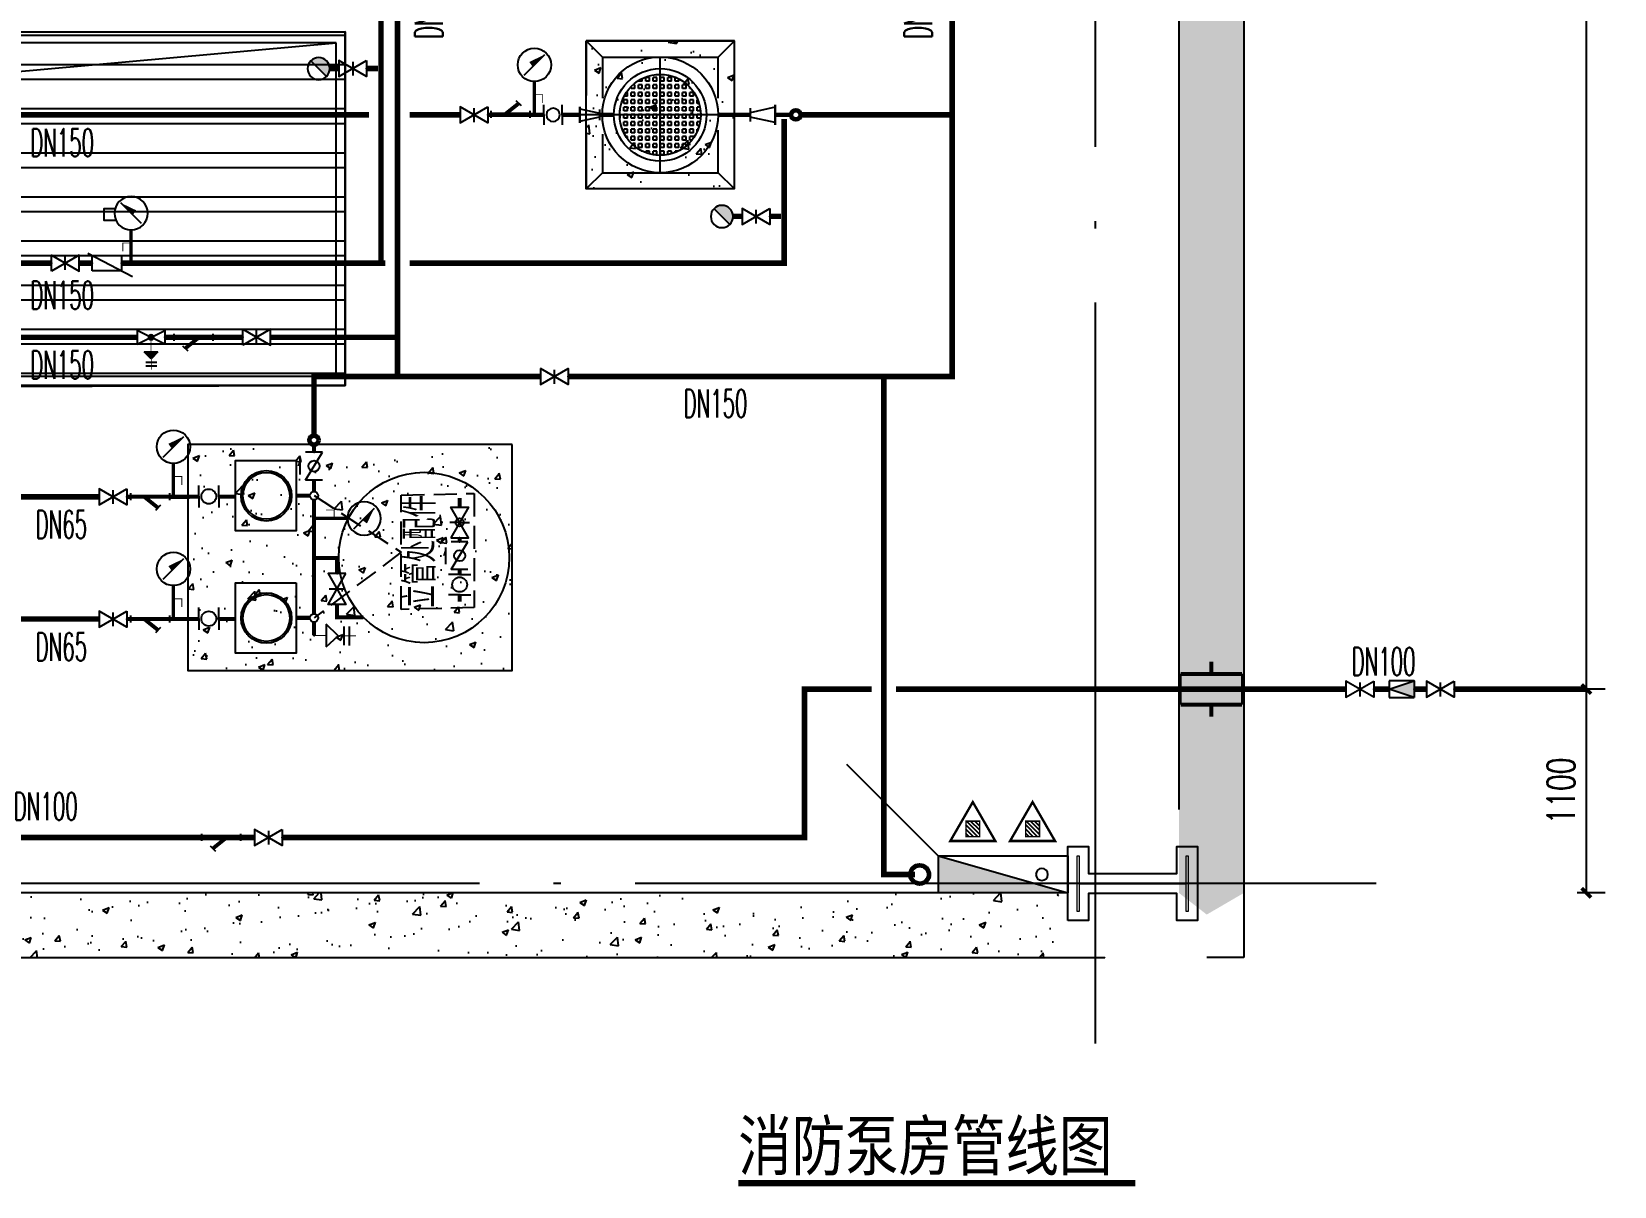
# Model space of a CAD drawing. Extents: x -452079 to 117456, y 3902 to 836955.
# Drawn here: x -316578 to -308035, y 57276 to 63511 of the extents above; entities that cross this region are included whole.
import ezdxf

# ---------------------------------------------------------------- set-up
doc = ezdxf.new("R2010")
doc.units = 0
doc.header["$LTSCALE"] = 1000
doc.header["$MEASUREMENT"] = 0
for name, pattern in [('CONTINOUS', [0]), ('DASH', [0.35, 0.25, -0.1]), ('DOTE', [2.42, 2, -0.2, 0.02, -0.2]), ('DOTE_30', [0.726, 0.6, -0.06, 0.006, -0.06])]:
    doc.linetypes.add(name, pattern=pattern)
for name, color, linetype in [('0-辅助线', 1, 'Continuous'), ('0辅助线', 1, 'Continuous'), ('A-AXIS-DOTE', 14, 'DOTE'), ('A-AXIS-DP', 126, 'Continuous'), ('A-HATCH-2', 251, 'Continuous'), ('A-WINDOW', 140, 'Continuous'), ('AS-COLN', 6, 'Continuous'), ('FM_ZF污水', 2, 'Continuous'), ('FM_ZF消防', 1, 'Continuous'), ('FM_ZF给水', 3, 'Continuous'), ('S-其他', 3, 'Continuous'), ('SB_ZF消火栓', 10, 'Continuous'), ('SB_ZF消火栓M', 10, 'Continuous'), ('SB_ZF消防', 1, 'Continuous'), ('TEXT_凝结', 150, 'Continuous'), ('TEXT_污水', 2, 'Continuous'), ('TEXT_消防', 1, 'Continuous'), ('TEXT_给水', 3, 'Continuous'), ('TWT_DIM', 3, 'Continuous'), ('WALL', 2, 'Continuous'), ('WZ_ZF给水', 3, 'Continuous')]:
    doc.layers.add(name, color=color, linetype=linetype)
for name, color, linetype, lineweight in [('Gps-ZF凝结', 150, 'DOTE_30', 60), ('Gps-ZF污水', 2, 'DASH', 60), ('Gps-ZF消防', 1, 'TG_X', 60), ('Gps-ZF给水', 3, 'TG_J', 60), ('LG-ZF消防', 1, 'Continuous', 60), ('S-col', 2, 'Continuous', 0)]:
    doc.layers.add(name, color=color, linetype=linetype, lineweight=lineweight)
doc.styles.add('-宋体', font='', dxfattribs={"width": 0.8})
doc.styles.add('_TCH_DIM_T3', font='SIMPLEX', dxfattribs={"width": 0.705882, "bigfont": 'GBCBIG'})
doc.styles.add('_TWT_PIPEDN', font='SIMPLEX', dxfattribs={"width": 0.65, "height": 3.5, "bigfont": 'HZTXT'})
doc.styles.get("Standard").update_dxf_attribs({"font": 'gbenor.shx', "bigfont": 'gbcbig.shx'})
doc.styles.add('TG_LINETYPE', font='SIMPLEX', dxfattribs={"width": 0.8, "height": 3.5, "bigfont": 'HZTXT'})
doc.styles.get('-宋体').set_extended_font_data('SimSun')
doc.linetypes.add('TG_J', pattern='A,2,-0.3,["J",TG_LINETYPE,S=0.1,R=0,X=-0.23,Y=-0.15],0', length=2.3)
doc.linetypes.add('TG_X', pattern='A,5,-0.3,["X",TG_LINETYPE,S=0.1,R=0,X=-0.23,Y=-0.15],0', length=5.3)
doc.dimstyles.new('_TCH_ARCH&&50', dxfattribs={"dimtxt": 148.75, "dimasz": 50, "dimexe": 50, "dimexo": 50, "dimgap": 63.125, "dimtad": 1, "dimdec": 0, "dimzin": 0, "dimdsep": 46, "dimtxsty": '_TCH_DIM_T3', "dimblk": 'ARCHTICK', "dimcen": 0.09, "dimclrt": 7, "dimazin": 2, "dimtfac": 1, "dimtdec": 0, "dimtix": 1, "dimtmove": 2, "dimatfit": 3, "dimfxl": 0, "dimtolj": 1, "dimtzin": 0, "dimarcsym": 0})
pattern_1 = [(50, (382155.62, -57909.96), (358.6301, -31.37607), [37.5, -412.5]), (355, (382155.62, -57909.96), (-69.37567, 376.09607), [30, -330]), (100.4514, (382185.5, -57912.57), (289.2547, 344.71977), [31.8701, -350.57106]), (46.1842, (382155.6, -57809.96), (533.6205, -82.7595), [56.25, -618.75]), (96.6356, (382200.1, -57816.86), (467.33135, 487.05894), [47.80514, -525.8565]), (351.1842, (382155.6, -57809.96), (467.331, 487.0593), [45, -495]), (21, (382205.62, -57834.96), (298.45353, -201.30945), [37.5, -412.5]), (326, (382205.62, -57834.96), (121.65767, 362.57502), [30, -330]), (71.4514, (382230.5, -57851.74), (420.1113, 161.26525), [31.8701, -350.57106]), (37.5, (382155.62, -57909.96), (6.079928, 166.446927), [0, -326, 0, -335, 0, -331.25]), (7.5, (382155.62, -57909.96), (131.53477, 197.20586), [0, -191, 0, -318.5, 0, -126.25]), (327.5, (382044.12, -57909.96), (266.91122, -11.277436), [0, -125, 0, -390, 0, -517.5]), (317.5, (381994.12, -57909.96), (291.59308, 50.05249), [0, -162.5, 0, -259, 0, -367.5])]
pattern_2 = [(50, (375246.58, -51127.7), (358.6301, -31.37607), [37.5, -412.5]), (355, (375246.58, -51127.7), (-69.37567, 376.09607), [30, -330]), (100.4514, (375276.46, -51130.3), (289.2547, 344.71977), [31.8701, -350.57106]), (46.1842, (375246.58, -51027.7), (533.6205, -82.7595), [56.25, -618.75]), (96.6356, (375291.04, -51034.6), (467.33135, 487.0589), [47.80514, -525.8565]), (351.1842, (375246.6, -51027.7), (467.331, 487.0593), [45, -495]), (21, (375296.58, -51052.7), (298.45353, -201.30945), [37.5, -412.5]), (326, (375296.58, -51052.7), (121.65767, 362.57502), [30, -330]), (71.4514, (375321.45, -51069.47), (420.1113, 161.26525), [31.8701, -350.57106]), (37.5, (375246.58, -51127.7), (6.079928, 166.446927), [0, -326, 0, -335, 0, -331.25]), (7.5, (375246.58, -51127.7), (131.53477, 197.20586), [0, -191, 0, -318.5, 0, -126.25]), (327.5, (375135.08, -51127.7), (266.91122, -11.277436), [0, -125, 0, -390, 0, -517.5]), (317.5, (375085.08, -51127.7), (291.59308, 50.05249), [0, -162.5, 0, -259, 0, -367.5])]

# ---------------------------------------------------------------- blocks, each defined once
blk = doc.blocks.new('$VALVE$00000597')
blk.add_line((-93, 357), (93, 543))
blk.add_lwpolyline([(93, 543, 0, 50, 0), (-31, 456, 50, 50, 0)], format="xyseb")
for points, const_width in [([(0, 300), (0, 0)], 30), ([(0, 182), (75, 182), (75, 107)], 7.5)]:
    blk.add_lwpolyline(points, dxfattribs=dict(const_width=const_width))
blk.add_circle((0, 450), 150)
blk = doc.blocks.new('$VALVE$00000296')
for points in [[(-125, 72), (-125, -72), (125, 72), (125, -72), (-125, 72)], [(0, 60), (0, -64)]]:
    blk.add_lwpolyline(points)
for p in [(-125, 0), (125, 0)]:
    blk.add_point(p)
blk = doc.blocks.new('$VALVE$00000447')
for p, q in [((-82, 0), (-82, 90)), ((-82, 0), (-82, -90)), ((82, 0), (82, 90)), ((82, 0), (82, -90))]:
    blk.add_line(p, q)
blk.add_circle((0, 0), 60.1)
for p in [(-82, 0), (82, 0)]:
    blk.add_point(p)
blk = doc.blocks.new('$VALVE$00000322')
for p, q in [((-80, 317), (89, 317)), ((4, 216), (-102, 110)), ((87, 272), (-81, 272)), ((102, 110), (4, 216)), ((-102, 110), (102, 110))]:
    blk.add_line(p, q)
at = {"const_width": 8.96}
for points in [[(4, 216), (4, 377)], [(0, 0), (0, 110)]]:
    blk.add_lwpolyline(points, dxfattribs=at)
blk.add_point((0, 0))
at = {"flags": 9}
for tag in ['YSIZE', 'XSIZE']:
    blk.add_attdef(tag, (0, 110), '', height=0.5, dxfattribs=at)
blk = doc.blocks.new('$VALVE$00000314')
for p, q in [((-125, -75), (-125, 75)), ((-125, 75), (125, -75)), ((-75, 125), (75, 125)), ((125, -75), (125, 75))]:
    blk.add_line(p, q)
blk.add_circle((0, 0), 50)
for p in [(-125, 0), (125, 0)]:
    blk.add_point(p)
blk.add_solid([(0, 125), (0, 150), (75, 125)])
blk = doc.blocks.new('$VALVE$00000295')
blk.add_lwpolyline([(-125, 72), (-125, -72), (125, 72), (125, -72), (-125, 72)])
for p in [(-125, 0), (125, 0)]:
    blk.add_point(p)
blk = doc.blocks.new('$VALVE$00000501')
for p, q in [((-175, 32), (-175, -32)), ((175, 32), (175, -32)), ((96, -77), (50, -123))]:
    blk.add_line(p, q)
at = {"const_width": 35}
for points in [[(-175, 0), (175, 0)], [(-52, 0), (73, -100)]]:
    blk.add_lwpolyline(points, dxfattribs=at)
for p in [(-175, -2), (175, -2)]:
    blk.add_point(p)
blk = doc.blocks.new('A$C6FBA1FAC')
at = {"layer": 'SB_ZF消防', "linetype": 'TG_X'}
for points in [[(1284.3, 607.8), (1284.3, 619), (1295.6, 619)], [(1284.3, 607.8), (1295.6, 607.8), (1295.6, 619)], [(1284.4, 287.4), (1273.1, 287.4), (1273.1, 276.2)], [(1284.4, 287.4), (1284.4, 276.2), (1273.1, 276.2)]]:
    blk.add_hatch(color=256, dxfattribs=at).paths.add_polyline_path(points)
at = {"layer": '0-辅助线', "linetype": 'DASH', "ltscale": 0.5}
blk.add_lwpolyline([(1160.1, 944.4), (1631.2, 638.7), (1160.1, 284.4)], dxfattribs=at)
blk.add_lwpolyline([(1631.2, 946.9), (2024.2, 956.8), (2024.2, 340.3), (1631.2, 330.4)], close=True, dxfattribs=at)
at = {"layer": 'SB_ZF消防', "linetype": 'CONTINOUS'}
blk.add_lwpolyline([(2228.9, 1220), (479.1, 1220), (479.1, 0), (2228.9, 0)], close=True, dxfattribs=at)
at = {"layer": 'SB_ZF消防', "linetype": 'TG_X', "const_width": 22.5}
for points in [[(1160.1, 1178.6), (1160.1, 1218.3)], [(1160.1, 966.9), (1160.1, 1028.6)], [(150, 938.2), (169.8, 938.3)], [(379.8, 938.3), (537.7, 938.4)], [(646.5, 938.4), (736.4, 938.4)], [(1064.6, 944.4), (1137.6, 944.4)], [(1946.3, 882.8), (1946.3, 931)], [(1160.1, 607.8), (1160.1, 921.9)], [(1946.3, 695.1), (1946.3, 716.2)], [(1160.1, 607.8), (1284.3, 607.8)], [(1160.1, 306.9), (1160.1, 607.8)], [(1284.3, 523.2), (1284.3, 607.8)], [(1946.4, 518.5), (1946.4, 545.1)], [(1284.4, 287.4), (1284.4, 356.8)], [(1946.3, 371.6), (1946.3, 409.6)], [(150, 278.2), (169.8, 278.2)], [(379.8, 278.3), (537.7, 278.3)], [(646.5, 278.4), (736.4, 278.4)], [(1064.6, 284.4), (1137.6, 284.4)], [(1160.1, 189.3), (1160.1, 261.9)], [(1284.4, 287.4), (1426.3, 287.4)]]:
    blk.add_lwpolyline(points, dxfattribs=at)
at = {"layer": 'SB_ZF消防', "linetype": 'CONTINOUS', "elevation": -9.2}
for points in [[(1064.6, 1134.2), (1064.7, 754.6), (736.5, 754.5), (736.4, 1134.1)], [(1064.6, 474.1), (1064.7, 94.6), (736.5, 94.5), (736.4, 474)]]:
    blk.add_lwpolyline(points, close=True, dxfattribs=at)
at = {"layer": 'SB_ZF消防'}
for points in [[(1946.3, 799.5), (1892.6, 799.5)], [(1946.3, 799.5), (2000, 799.5)]]:
    blk.add_lwpolyline(points, dxfattribs=at)
at = {"layer": 'SB_ZF消防', "linetype": 'CONTINOUS'}
for centre, radius in [((902.8, 943.6, -9.2), 136.3), ((902.8, 943.6, -9.2), 126.3), ((1754.1, 610.2), 460), ((902.8, 283.6, -9.2), 136.3), ((902.8, 283.6, -9.2), 126.3)]:
    blk.add_circle(centre, radius, dxfattribs=at)
at = {"layer": 'SB_ZF消防', "linetype": 'TG_X'}
for centre in [(1160.1, 944.4), (1946.3, 799.5), (1160.1, 284.4)]:
    blk.add_circle(centre, 22.5, dxfattribs=at)
at = {"layer": 'FM_ZF消防', "yscale": 0.6, "zscale": 0.6}
for name, p, xscale, rotation in [('$VALVE$00000314', (1160.1, 1103.6), 0.6, 90.00000000000001), ('$VALVE$00000597', (1160.1, 821.4), -0.6, 270), ('$VALVE$00000314', (1946.3, 620.1), 0.6, 90), ('$VALVE$00000322', (1160.1, 189.3), 0.6, 269.9999999999999)]:
    blk.add_blockref(name, p, dxfattribs=dict(at, xscale=xscale, rotation=rotation))
at = {"layer": 'SB_ZF消防', "color": 6, "extrusion": (0, 0, -1), "xscale": -0.6000000000058208, "yscale": 0.6000000000058208, "zscale": -0.6000000000058208}
for p in [(-401.3, 938.3), (-401.3, 278.3)]:
    blk.add_blockref('$VALVE$00000597', p, dxfattribs=at)
at = {"layer": 'SB_ZF消防', "linetype": 'ByBlock', "xscale": -0.6000000000058208, "yscale": 0.6000000000058208, "zscale": 0.6000000000058208}
for p in [(75, 938.3), (75, 278.3)]:
    blk.add_blockref('$VALVE$00000296', p, dxfattribs=at)
at = {"layer": 'SB_ZF消防', "color": 6, "linetype": 'Continuous', "xscale": 0.6, "yscale": 0.6, "zscale": 0.6, "rotation": 359.983780585064}
for p in [(274.8, 938.3), (274.8, 278.3)]:
    blk.add_blockref('$VALVE$00000501', p, dxfattribs=at)
at = {"layer": 'SB_ZF消防', "extrusion": (0, 0, -1)}
for name, p, xscale, yscale, zscale, rotation in [('$VALVE$00000447', (-592.2, 939.8), -0.6655000007060895, 0.6655000007060895, -0.6655000007060895, 359.9823166399769), ('$VALVE$00000295', (-1946.3, 799.5), -0.6655000007060895, 0.6655000007060895, -0.6655000007060895, 269.9823166399769), ('$VALVE$00000296', (-1284.4, 440, -9.2), -0.6655000019456798, 0.6655000019456798, -0.6655000019456798, 89.98231664000984), ('$VALVE$00000447', (-1946.4, 464.1), -0.6655000007060895, 0.6655000007060895, -0.6655000007060895, 269.9823166399769), ('$VALVE$00000447', (-592.2, 279.8), -0.6655000007060895, 0.6655000007060895, -0.6655000007060895, 359.9823166399769)]:
    blk.add_blockref(name, p, dxfattribs=dict(at, xscale=xscale, yscale=yscale, zscale=zscale, rotation=rotation))
at = {"layer": 'SB_ZF消防', "linetype": 'CONTINOUS'}
blk.add_text('立管处配件', height=168.79, rotation=90, dxfattribs=at).set_placement((1816.3, 340.3))
blk = doc.blocks.new('$VALVE$00000486')
for p, q in [((90, 55), (-90, 16)), ((-90, -48), (-90, 48)), ((90, 72), (90, -72)), ((90, 72), (90, -72)), ((90, -72), (90, 72)), ((90, -55), (-90, -16))]:
    blk.add_line(p, q)
for p in [(-90, 0), (90, 0)]:
    blk.add_point(p)
blk = doc.blocks.new('A$C601508C6')
at = {"layer": 'SB_ZF消防', "linetype": 'ByBlock'}
h = blk.add_hatch(dxfattribs=at)
h.set_pattern_fill('SQUARE', color=256, scale=12.5, angle=-270, style=0)
h.set_pattern_definition([(90, (136137.827, -172778.786), (-19.84375, -5e-09), [19.84375, -19.84375]), (180, (136137.827, -172778.786), (5e-09, -19.84375), [19.84375, -19.84375])])
edge = h.paths.add_edge_path()
edge.add_ellipse((1080.8, 400), major_axis=(-154.7, -154.7), ratio=1, start_angle=135, end_angle=315)
edge.add_ellipse((1080.8, 400), major_axis=(-154.7, -154.7), ratio=1, start_angle=-45, end_angle=135)
for p, q in [((680.8, 800), (680.8, 504.6)), ((768.3, 712.5), (680.8, 800)), ((1480.8, 800), (680.8, 800)), ((1393.3, 712.5), (1480.8, 800)), ((1480.8, 490.3), (1480.8, 800)), ((768.3, 712.5), (768.3, 490.3)), ((768.3, 712.5), (1393.3, 712.5)), ((1080.8, 87.5), (1080.8, 712.5)), ((1393.3, 490.3), (1393.3, 712.5)), ((1568.3, 400), (643.3, 400)), ((680.8, 296.9), (680.8, 0)), ((768.3, 296.9), (768.3, 87.5)), ((1393.3, 87.5), (1393.3, 318.1)), ((1480.8, 0), (1480.8, 318.1)), ((768.3, 87.5), (680.8, 0)), ((768.3, 87.5), (1393.3, 87.5)), ((1480.8, 0), (1393.3, 87.5)), ((1480.8, 0), (680.8, 0))]:
    blk.add_line(p, q, dxfattribs=at)
at = {"layer": 'SB_ZF消防', "linetype": 'ByBlock', "const_width": 7.5}
blk.add_lwpolyline([(1812.7, 375, 1), (1812.7, 425, 1), (1812.7, 375, 1)], format="xyb", dxfattribs=at)
at = {"layer": 'SB_ZF消防', "linetype": 'ByBlock', "const_width": 22.5}
for points in [[(453.1, 400), (150, 400)], [(647.2, 400), (551.4, 400)], [(755.6, 400), (830.8, 400)], [(1399.5, 400), (1565.7, 400)], [(1701.1, 400), (1787.7, 400)]]:
    blk.add_lwpolyline(points, dxfattribs=at)
at = {"layer": 'SB_ZF消防', "linetype": 'ByBlock'}
for radius in [312.5, 250, 218.8]:
    blk.add_circle((1080.8, 400), radius, dxfattribs=at)
at = {"layer": 'SB_ZF消防', "linetype": 'ByBlock', "extrusion": (0, 0, -1), "xscale": -0.6000000000058209, "yscale": 0.6000000000058209, "zscale": -0.6000000000058209}
blk.add_blockref('$VALVE$00000597', (-401.3, 400), dxfattribs=at)
at = {"layer": 'SB_ZF消防', "linetype": 'ByBlock'}
for name, p, xscale, yscale, zscale in [('$VALVE$00000296', (75, 400), -0.6000000000058209, 0.6000000000058209, 0.6000000000058208), ('$VALVE$00000501', (274, 403), 0.6, -0.6, 0.6), ('$VALVE$00000447', (502.3, 400), -0.6000000000058209, 0.6000000000058209, 0.6000000000058208), ('$VALVE$00000486', (701.4, 400), -0.6000000000058209, 0.6000000000058209, 0.6000000000058208)]:
    blk.add_blockref(name, p, dxfattribs=dict(at, xscale=xscale, yscale=yscale, zscale=zscale))
at = {"layer": 'SB_ZF消防', "linetype": 'ByBlock', "xscale": -0.7500000000000002, "yscale": 0.7500000000000002, "zscale": 0.75, "rotation": 180}
blk.add_blockref('$VALVE$00000486', (1633.4, 400), dxfattribs=at)
blk = doc.blocks.new('A$C5D961328')
at = {"layer": 'SB_ZF消火栓', "linetype": 'Continuous'}
h = blk.add_hatch(dxfattribs=at)
h.set_pattern_fill('ANSI31', color=256, scale=129.330432, angle=270, style=0)
h.set_pattern_definition([(45, (-18410.044, -5691.868), (11.431303, -11.431303), [])])
h.paths.add_polyline_path([(227.5, 343.4), (227.5, 427.4), (152.9, 427.4), (152.9, 343.4)])
h = blk.add_hatch(dxfattribs=at)
h.set_pattern_fill('ANSI31', color=256, scale=129.330432, angle=270, style=0)
h.set_pattern_definition([(45, (-18087.504, -5691.868), (11.431303, -11.431303), [])])
h.paths.add_polyline_path([(550.1, 343.4), (550.1, 427.4), (475.5, 427.4), (475.5, 343.4)])
at = {"layer": 'SB_ZF消火栓'}
blk.add_hatch(color=256, dxfattribs=at).paths.add_polyline_path([(0, 40), (700, 40), (700, 240)])
for p, q in [((1195, 735), (700, 240)), ((700, 240), (0, 240)), ((0, 240), (0, 40)), ((700, 240), (0, 40)), ((700, 240), (700, 40)), ((0, 40), (700, 40))]:
    blk.add_line(p, q, dxfattribs=at)
at = {"layer": 'SB_ZF消火栓', "linetype": 'Continuous'}
for points, const_width in [([(311.6, 320.7), (190.3, 530.8), (69, 320.7), (311.6, 320.7), (190.3, 530.8)], 12.9), ([(634.2, 320.7), (512.9, 530.8), (391.5, 320.7), (634.2, 320.7), (512.9, 530.8)], 12.9), ([(227.5, 343.4), (227.5, 427.4), (152.9, 427.4), (152.9, 343.4), (227.5, 343.4)], 7.76), ([(550.1, 343.4), (550.1, 427.4), (475.5, 427.4), (475.5, 343.4), (550.1, 343.4)], 7.76)]:
    blk.add_lwpolyline(points, dxfattribs=dict(at, const_width=const_width))
at = {"layer": 'SB_ZF消火栓', "color": 1}
blk.add_circle((140, 140), 32.5, dxfattribs=at)
blk = doc.blocks.new('A$C7B1A1E01')
at = {"layer": 'SB_ZF消火栓'}
h = blk.add_hatch(color=256, dxfattribs=at)
h.dxf.hatch_style = 1
h.paths.add_polyline_path([(17.6, 102.4, 0.198912), (0, 60, 0.668179), (102.4, 17.6)])
blk.add_lwpolyline([(17.6, 102.4), (102.4, 17.6)], dxfattribs=at)
blk.add_circle((60, 60), 60, dxfattribs=at)
blk = doc.blocks.new('$VALVE$00000593')
blk.add_line((-93, 357), (93, 543))
blk.add_lwpolyline([(93, 543, 0, 50, 0), (-31, 456, 50, 50, 0)], format="xyseb")
blk.add_lwpolyline([(145, 489), (245, 489), (245, 389), (137, 389)])
for points, const_width in [([(0, 300), (0, 0)], 30), ([(0, 182), (75, 182), (75, 107)], 7.5)]:
    blk.add_lwpolyline(points, dxfattribs=dict(const_width=const_width))
blk.add_circle((0, 450), 150)
blk = doc.blocks.new('_FZH')
at = {"layer": 'A-HATCH-2'}
blk.add_lwpolyline([(-0.437, -0.25), (-0.437, 0.25), (-0.297, 0.25), (-0.297, 0.067), (0.298, 0.067), (0.298, 0.25), (0.438, 0.25), (0.438, -0.25), (0.298, -0.25), (0.298, -0.068), (-0.297, -0.068), (-0.297, -0.25)], close=True, dxfattribs=at)
at = {"layer": 'S-col'}
blk.add_lwpolyline([(-0.375, -0.188), (-0.375, 0.187), (-0.36, 0.187), (-0.36, 0.005), (0.36, 0.005), (0.36, 0.187), (0.375, 0.187), (0.375, -0.188), (0.36, -0.188), (0.36, -0.005), (-0.36, -0.005), (-0.36, -0.188)], close=True, dxfattribs=at)
blk = doc.blocks.new('A$C7EDB0725')
at = {"layer": 'A-HATCH-2'}
h = blk.add_hatch(dxfattribs=at)
h.set_pattern_fill('混凝土', color=8, scale=50)
h.set_pattern_definition(pattern_2)
h.paths.add_polyline_path([(8660, 15922.8), (8310, 15922.8), (8310, 811.9), (8460, 695.3), (8660, 811.9)])
h = blk.add_hatch(dxfattribs=at)
h.set_pattern_fill('ANSI32', color=8, scale=50, angle=135)
h.set_pattern_definition([(180, (175414.22, -854718.06), (-1e-14, -238.125), []), (180, (175334.84, -854638.7), (-1e-14, -238.125), [])])
h.paths.add_polyline_path([(3810, 5461.9), (1760, 5456.9), (1760, 3546.9), (3810, 3551.9)])
h = blk.add_hatch(dxfattribs=at)
h.set_pattern_fill('混凝土', color=8, scale=50)
h.set_pattern_definition(pattern_1)
h.paths.add_polyline_path([(5110, 5412.8), (5910, 5412.8), (5910, 4612.8), (5110, 4612.8)])
h = blk.add_hatch(dxfattribs=at)
h.set_pattern_fill('混凝土', color=8, scale=50)
h.set_pattern_definition(pattern_1)
h.paths.add_polyline_path([(4710, 3232.8), (2960, 3232.8), (2960, 2012.8), (4710, 2012.8)])
h = blk.add_hatch(dxfattribs=at)
h.set_pattern_fill('混凝土', color=8, scale=50)
h.set_pattern_definition(pattern_2)
h.paths.add_polyline_path([(7910, 462.8), (7660, 462.8), (7660, 811.9), (1760, 811.9), (1610, 695.3), (1610, 461.9), (7910, 461.9)])
at = {"layer": 'A-AXIS-DOTE', "color": 8, "ltscale": 2}
blk.add_line((9374, 862.8), (0, 862.8), dxfattribs=at)
blk.add_lwpolyline([(7860, 0), (7860, 16505.8)], dxfattribs=at)
at = {"layer": 'A-AXIS-DP'}
blk.add_lwpolyline([(1760, 5461.9), (3810, 5461.9), (3810, 3551.9), (1760, 3551.9)], close=True, dxfattribs=at)
at = {"layer": 'A-HATCH-2'}
blk.add_lwpolyline([(1760, 3601.9), (1984.2, 5241.9), (3760, 5401.9)], dxfattribs=at)
at = {"layer": 'A-WINDOW'}
blk.add_lwpolyline([(3810, 5461.9), (1760, 5456.9), (1760, 3546.9), (3810, 3551.9)], close=True, dxfattribs=at)
at = {"layer": 'AS-COLN'}
for p, q in [((8310, 16505.8), (8310, 1262.8)), ((8660, 16505.8), (8660, 462.8)), ((7660, 811.9), (1760, 811.9)), ((7910, 461.9), (1610, 461.9)), ((7910, 461.9), (7910, 462.8)), ((8660, 462.8), (8460, 462.8))]:
    blk.add_line(p, q, dxfattribs=at)
for points in [[(3760, 5401.9), (1760, 5401.9), (1760, 3601.9), (3760, 3601.9)], [(5110, 5412.8), (5910, 5412.8), (5910, 4612.8), (5110, 4612.8)], [(4710, 3232.8), (2960, 3232.8), (2960, 2012.8), (4710, 2012.8)]]:
    blk.add_lwpolyline(points, close=True, dxfattribs=at)
at = {"layer": 'AS-COLN', "xscale": 800, "yscale": 800, "zscale": 800}
blk.add_blockref('_FZH', (8060, 862.8), dxfattribs=at)
blk = doc.blocks.new('_ArchTick')
at = {"color": 0, "linetype": 'ByBlock', "const_width": 0.4}
blk.add_lwpolyline([(-0.5, -0.5), (0.5, 0.5)], dxfattribs=at)
blk = doc.blocks.new('*D553')
at = {"layer": 'TWT_DIM', "color": 0, "lineweight": -2, "transparency": 16777216}
for p, q in [((-308085.4, 67711.3), (-308236.3, 67711.3)), ((-308186.3, 59961.5), (-308186.3, 67711.3)), ((-308085.4, 59961.5), (-308236.3, 59961.5))]:
    blk.add_line(p, q, dxfattribs=at)
at = {"layer": 'TWT_DIM', "color": 0, "lineweight": -2, "transparency": 16777216, "xscale": 50, "yscale": 50, "zscale": 50}
for p, rotation in [((-308186.3, 67711.3), 90), ((-308186.3, 59961.5), 270)]:
    blk.add_blockref('_ArchTick', p, dxfattribs=dict(at, rotation=rotation))
at = {"layer": 'TWT_DIM', "color": 7, "transparency": 16777216, "insert": (-308323.8, 63836.4), "char_height": 148.75, "attachment_point": 5, "rotation": 90, "style": '_TCH_DIM_T3'}
blk.add_mtext('\\A1;7750', dxfattribs=at)
blk = doc.blocks.new('*D554')
at = {"layer": 'TWT_DIM', "color": 0, "lineweight": -2, "transparency": 16777216}
for p, q in [((-308085.4, 59961.5), (-308236.3, 59961.5)), ((-308186.3, 58861.5), (-308186.3, 59961.5)), ((-308085.4, 58861.5), (-308236.3, 58861.5))]:
    blk.add_line(p, q, dxfattribs=at)
at = {"layer": 'TWT_DIM', "color": 0, "lineweight": -2, "transparency": 16777216, "xscale": 50, "yscale": 50, "zscale": 50}
for p, rotation in [((-308186.3, 59961.5), 90), ((-308186.3, 58861.5), 270)]:
    blk.add_blockref('_ArchTick', p, dxfattribs=dict(at, rotation=rotation))
at = {"layer": 'TWT_DIM', "color": 7, "transparency": 16777216, "insert": (-308323.8, 59411.5), "char_height": 148.75, "attachment_point": 5, "rotation": 90, "style": '_TCH_DIM_T3'}
blk.add_mtext('\\A1;1100', dxfattribs=at)
blk = doc.blocks.new('$VALVE$00000752')
for p, q in [((-112.5, 75), (112.5, 75)), ((112.5, 75), (112.5, -75)), ((112.5, -75), (-112.5, -75))]:
    blk.add_line(p, q)
blk.add_lwpolyline([(-112.5, -75), (112.5, 0), (-112.5, 75)], close=True)
for p in [(-112.5, 0), (112.5, 0)]:
    blk.add_point(p)
blk.add_solid([(-112.5, 75), (112.5, 0), (-112.5, -75)])
blk = doc.blocks.new('$VALVE$00000553')
for p, q in [((-137.7, -68.9), (-137.7, 68.8)), ((-137.7, 0), (137.7, 0)), ((0, -6.3), (0, 6.3)), ((137.7, -68.9), (137.7, 68.8))]:
    blk.add_line(p, q)
at = {"const_width": 18.4}
for points in [[(-137.7, 68.8), (-137.7, 68.8), (0, 68.8)], [(0, 123.6), (0, 68.8), (0, 68.8)], [(137.7, 68.8), (137.7, 68.8), (0, 68.8)], [(0, -68.9), (-137.7, -68.9), (-137.7, -68.9)], [(0, -68.9), (137.7, -68.9), (137.7, -68.9)], [(0, -68.9), (0, -123.6), (0, -123.6)]]:
    blk.add_lwpolyline(points, dxfattribs=at)
blk = doc.blocks.new('$VALVE$00000609')
for p, q in [((-344, -179), (459, 239)), ((263, 138), (-264, 138)), ((-264, 138), (-264, -137)), ((263, -137), (263, 138)), ((-264, -137), (263, -137))]:
    blk.add_line(p, q)
blk.add_lwpolyline([(459, 239, 0, 20, 0), (305, 171, 50, 50, 0)], format="xyseb")
for p in [(-264, 0), (263, 0)]:
    blk.add_point(p)
blk = doc.blocks.new('$VALVE$00000773')
blk.add_hatch(color=256).paths.add_polyline_path([(61, 131), (2, 194), (-61, 131)])
for p, q in [((2, 194), (-61, 131)), ((-48, 255), (53, 255)), ((52, 228), (-48, 228)), ((61, 131), (2, 194)), ((-125, -62), (-125, 62)), ((-125, 62), (125, -62)), ((125, 62), (-125, -62)), ((-61, 131), (61, 131)), ((125, -62), (125, 62))]:
    blk.add_line(p, q)
at = {"const_width": 5.37}
blk.add_lwpolyline([(2, 194), (2, 290)], dxfattribs=at)
at = {"const_width": 31.2}
blk.add_lwpolyline([(-16, 0, 1), (16, 0, 1)], format="xyb", close=True, dxfattribs=at)
blk.add_lwpolyline([(0, 131, 5, 5, 0), (0, 0, 1, 1, 0)], format="xyseb")
for p in [(-125, 0), (125, 0)]:
    blk.add_point(p)

msp = doc.modelspace()

# ---------------------------------------------------------------- hatches: boundary and pattern name
at = {"layer": 'Gps-ZF污水'}
for points in [[(-312516.49, 62260.52), (-312501.49, 62260.52), (-312501.49, 62245.52)], [(-312516.49, 62260.52), (-312516.49, 62245.52), (-312501.49, 62245.52)]]:
    msp.add_hatch(color=256, dxfattribs=at).paths.add_polyline_path(points)
at = {"layer": 'Gps-ZF消防'}
for points in [[(-315054.21, 61648.62), (-315054.21, 61663.62), (-315069.21, 61663.62)], [(-315054.21, 61648.62), (-315069.21, 61648.62), (-315069.21, 61663.62)], [(-311610.02, 61648.62), (-311595.02, 61648.62), (-311595.02, 61633.62)], [(-311610.02, 61648.62), (-311610.02, 61633.62), (-311595.02, 61633.62)], [(-311978.51, 58960.52), (-311978.51, 58945.52), (-311993.51, 58945.52)], [(-311978.51, 58960.52), (-311993.51, 58960.52), (-311993.51, 58945.52)]]:
    msp.add_hatch(color=256, dxfattribs=at).paths.add_polyline_path(points)
at = {"layer": 'Gps-ZF给水', "linetype": 'TG_J'}
for points in [[(-312407.14, 59960.51), (-312407.14, 59975.51), (-312422.14, 59975.51)], [(-312407.14, 59160.51), (-312407.14, 59145.51), (-312392.14, 59145.51)]]:
    msp.add_hatch(color=256, dxfattribs=at).paths.add_polyline_path(points)
at = {"layer": 'Gps-ZF给水'}
for points in [[(-312407.14, 59960.51), (-312422.14, 59960.51), (-312422.14, 59975.51)], [(-312407.14, 59160.51), (-312392.14, 59160.51), (-312392.14, 59145.51)]]:
    msp.add_hatch(color=256, dxfattribs=at).paths.add_polyline_path(points)

# ---------------------------------------------------------------- linework, layer by layer
at = {"layer": 'Gps-ZF凝结', "ltscale": 0.5, "const_width": 30}
for points in [[(-314757.56, 63061.4), (-317735.42, 63061.4)], [(-314266.18, 63061.4), (-314538.51, 63061.4)], [(-316214.33, 60999.73), (-317735.42, 60999.73)], [(-316214.33, 60339.71), (-317735.42, 60339.71)]]:
    msp.add_lwpolyline(points, dxfattribs=at)
at = {"layer": 'Gps-ZF污水', "const_width": 30}
for points in [[(-314692.56, 63899.1), (-314692.56, 62260.52)], [(-312516.49, 63038.8), (-312516.49, 62260.52)], [(-317735.42, 62260.52), (-316471.5, 62260.52)], [(-316321.5, 62260.52), (-316251.4, 62260.52)], [(-316093.36, 62260.52), (-314692.56, 62260.52)], [(-314692.56, 62260.52), (-314668.51, 62260.52)], [(-314538.51, 62260.52), (-312516.49, 62260.52)]]:
    msp.add_lwpolyline(points, dxfattribs=at)
at = {"layer": 'Gps-ZF消防', "ltscale": 0.5, "const_width": 30}
for points in [[(-314603.51, 61860.51), (-314603.51, 63886.4)], [(-311610.02, 63061.4), (-311610.02, 63597.22)], [(-312428.51, 63061.4), (-311610.02, 63061.4)], [(-311610.02, 61648.62), (-311610.02, 63061.4)], [(-314603.51, 61648.62), (-314603.51, 61860.51)], [(-315054.21, 61648.62), (-314603.51, 61648.62)], [(-315054.21, 61330.67), (-315054.21, 61648.62)], [(-314603.51, 61648.62), (-313832.02, 61648.62)], [(-313682.02, 61648.62), (-311978.51, 61648.62)], [(-311978.51, 58960.52), (-311978.51, 61648.62)], [(-311978.51, 61648.62), (-311610.02, 61648.62)], [(-311978.51, 58960.52), (-311810.42, 58960.52)]]:
    msp.add_lwpolyline(points, dxfattribs=at)
at = {"layer": 'Gps-ZF消防', "linetype": 'TG_X', "ltscale": 0.4, "const_width": 30}
for points in [[(-314970.06, 63312.43), (-314920.01, 63312.43)], [(-314770.01, 63312.43), (-314709.03, 63312.43)], [(-312793.99, 62513.74), (-312743.94, 62513.74)], [(-312593.94, 62513.74), (-312532.96, 62513.74)]]:
    msp.add_lwpolyline(points, dxfattribs=at)
at = {"layer": 'Gps-ZF消防', "ltscale": 0.4, "const_width": 30}
for points in [[(-317735.42, 61860.51), (-316008.9, 61860.51)], [(-315858.9, 61860.51), (-315439.13, 61860.51)], [(-315289.13, 61860.51), (-314603.51, 61860.51)]]:
    msp.add_lwpolyline(points, dxfattribs=at)
at = {"layer": 'Gps-ZF给水', "linetype": 'TG_J', "ltscale": 0.4, "const_width": 30}
for points in [[(-312407.14, 59960.51), (-312043.51, 59960.51)], [(-311913.51, 59960.51), (-309483.97, 59960.51)], [(-309333.97, 59960.51), (-309251.74, 59960.51)], [(-309116.74, 59960.51), (-309049.83, 59960.51)], [(-308899.83, 59960.51), (-308186.26, 59960.51)], [(-316718.75, 59160.51), (-315375.68, 59160.51)], [(-315225.68, 59160.51), (-312407.14, 59160.51)]]:
    msp.add_lwpolyline(points, dxfattribs=at)
at = {"layer": 'Gps-ZF给水', "const_width": 30}
msp.add_lwpolyline([(-312407.14, 59160.51), (-312407.14, 59960.51)], dxfattribs=at)
at = {"layer": 'LG-ZF消防'}
for centre, radius in [((-312453.51, 63061.4), 25), ((-315054.21, 61305.67), 25), ((-311785.42, 58960.52), 50)]:
    msp.add_circle(centre, radius, dxfattribs=at)
at = {"layer": 'S-其他', "color": 20, "const_width": 35}
msp.add_lwpolyline([(-312764.19, 57293.96), (-310620.77, 57293.96)], dxfattribs=at)

# ---------------------------------------------------------------- block references
at = {"layer": '0辅助线', "xscale": -1, "rotation": 90}
for p in [(-314968.57, 63371.45), (-312792.5, 62572.75), (-312792.5, 62572.75)]:
    msp.add_blockref('A$C7B1A1E01', p, dxfattribs=at)
at = {"layer": 'FM_ZF污水'}
for name, p, xscale, yscale, zscale in [('$VALVE$00000593', (-316041.39, 62260.52), -0.6, 0.6, 0.6), ('$VALVE$00000296', (-316396.5, 62260.52), 0.6, -0.6, 0.6), ('$VALVE$00000609', (-316172.38, 62260.52), 0.3, -0.3, 0.3)]:
    msp.add_blockref(name, p, dxfattribs=dict(at, xscale=xscale, yscale=yscale, zscale=zscale))
at = {"layer": 'FM_ZF消防', "xscale": 0.6, "yscale": -0.6, "zscale": 0.6, "rotation": 180}
for p in [(-314845.01, 63312.43), (-312668.94, 62513.74)]:
    msp.add_blockref('$VALVE$00000296', p, dxfattribs=at)
at = {"layer": 'FM_ZF消防', "zscale": 0.6}
for name, p, xscale, yscale in [('$VALVE$00000773', (-315933.9, 61860.51), 0.6, -0.6), ('$VALVE$00000501', (-315705.71, 61860.51), -0.6, 0.6), ('$VALVE$00000296', (-315364.13, 61860.51), 0.6, -0.6), ('$VALVE$00000296', (-313757.02, 61648.62), 0.6, 0.6)]:
    msp.add_blockref(name, p, dxfattribs=dict(at, xscale=xscale, yscale=yscale))
at = {"layer": 'FM_ZF给水', "rotation": 180}
for name, p, xscale, yscale, zscale in [('$VALVE$00000553', (-310210.42, 59960.51), -1.2, -1.2, 1.2), ('$VALVE$00000296', (-309408.97, 59960.51), 0.6, -0.6, 0.6), ('$VALVE$00000752', (-309184.24, 59960.51), 0.6, -0.6, 0.6), ('$VALVE$00000296', (-308974.83, 59960.51), 0.6, -0.6, 0.6), ('$VALVE$00000296', (-315300.68, 59160.51), 0.6, -0.6, 0.6)]:
    msp.add_blockref(name, p, dxfattribs=dict(at, xscale=xscale, yscale=yscale, zscale=zscale))
at = {"layer": 'FM_ZF给水', "xscale": -0.6, "yscale": 0.6, "zscale": 0.6}
msp.add_blockref('$VALVE$00000501', (-315556.36, 59160.51), dxfattribs=at)
at = {"layer": 'SB_ZF消火栓M', "xscale": -1}
msp.add_blockref('A$C5D961328', (-310985.38, 58820.52), dxfattribs=at)
at = {"layer": 'SB_ZF消防', "color": 6}
for name, p in [('A$C601508C6', (-314266.17, 62661.4)), ('A$C6FBA1FAC', (-316214.33, 60061.4))]:
    msp.add_blockref(name, p, dxfattribs=at)
at = {"layer": 'WALL'}
msp.add_blockref('A$C7EDB0725', (-318695.45, 58048.58, -3000), dxfattribs=at)

# ---------------------------------------------------------------- texts
at = {"layer": 'S-其他', "color": 7, "style": '-宋体', "width": 0.8}
msp.add_text('消防泵房管线图', height=264.346, dxfattribs=at).set_placement((-312764.19, 57363.96))
at = {"layer": 'TEXT_凝结', "style": '_TWT_PIPEDN', "width": 0.52}
for s, p in [('DN150', (-316586.13, 62836.4)), ('DN65', (-316556.41, 60774.73)), ('DN65', (-316556.41, 60114.71))]:
    msp.add_text(s, height=150, dxfattribs=at).set_placement(p)
at = {"layer": 'TEXT_污水', "style": '_TWT_PIPEDN', "width": 0.52}
msp.add_text('DN150', height=150, dxfattribs=at).set_placement((-316586.13, 62012.98))
at = {"layer": 'TEXT_消防', "style": '_TWT_PIPEDN', "width": 0.52}
for p in [(-314359.25, 63471.19), (-311718.08, 63471.19)]:
    msp.add_text('DN150', height=150, rotation=90, dxfattribs=at).set_placement(p)
for p in [(-316586.13, 61637.22), (-313059.43, 61428.14)]:
    msp.add_text('DN150', height=150, dxfattribs=at).set_placement(p)
at = {"layer": 'TEXT_给水', "style": '_TWT_PIPEDN', "width": 0.52}
msp.add_text('DN100', height=150, dxfattribs=at).set_placement((-309453.04, 60035.51))
at = {"layer": 'WZ_ZF给水', "style": '_TWT_PIPEDN', "width": 0.52}
msp.add_text('DN100', height=150, dxfattribs=at).set_placement((-316674.41, 59252.9))

# ---------------------------------------------------------------- dimensions: what is measured, and where the dimension line sits
at = {"layer": 'TWT_DIM'}
for p1, p2, picture, middle in [((-308035.42, 59961.51), (-308035.42, 67711.3), '*D553', (-308323.76, 63836.41)), ((-308035.42, 58861.52), (-308035.42, 59961.51), '*D554', (-308323.76, 59411.51))]:
    dim = msp.add_aligned_dim(p1=p1, p2=p2, distance=150.85, dimstyle='_TCH_ARCH&&50', dxfattribs=at)
    dim.commit()
    dim.dimension.update_dxf_attribs({"geometry": picture, "text_midpoint": middle})

doc.saveas('drawing.dxf')
